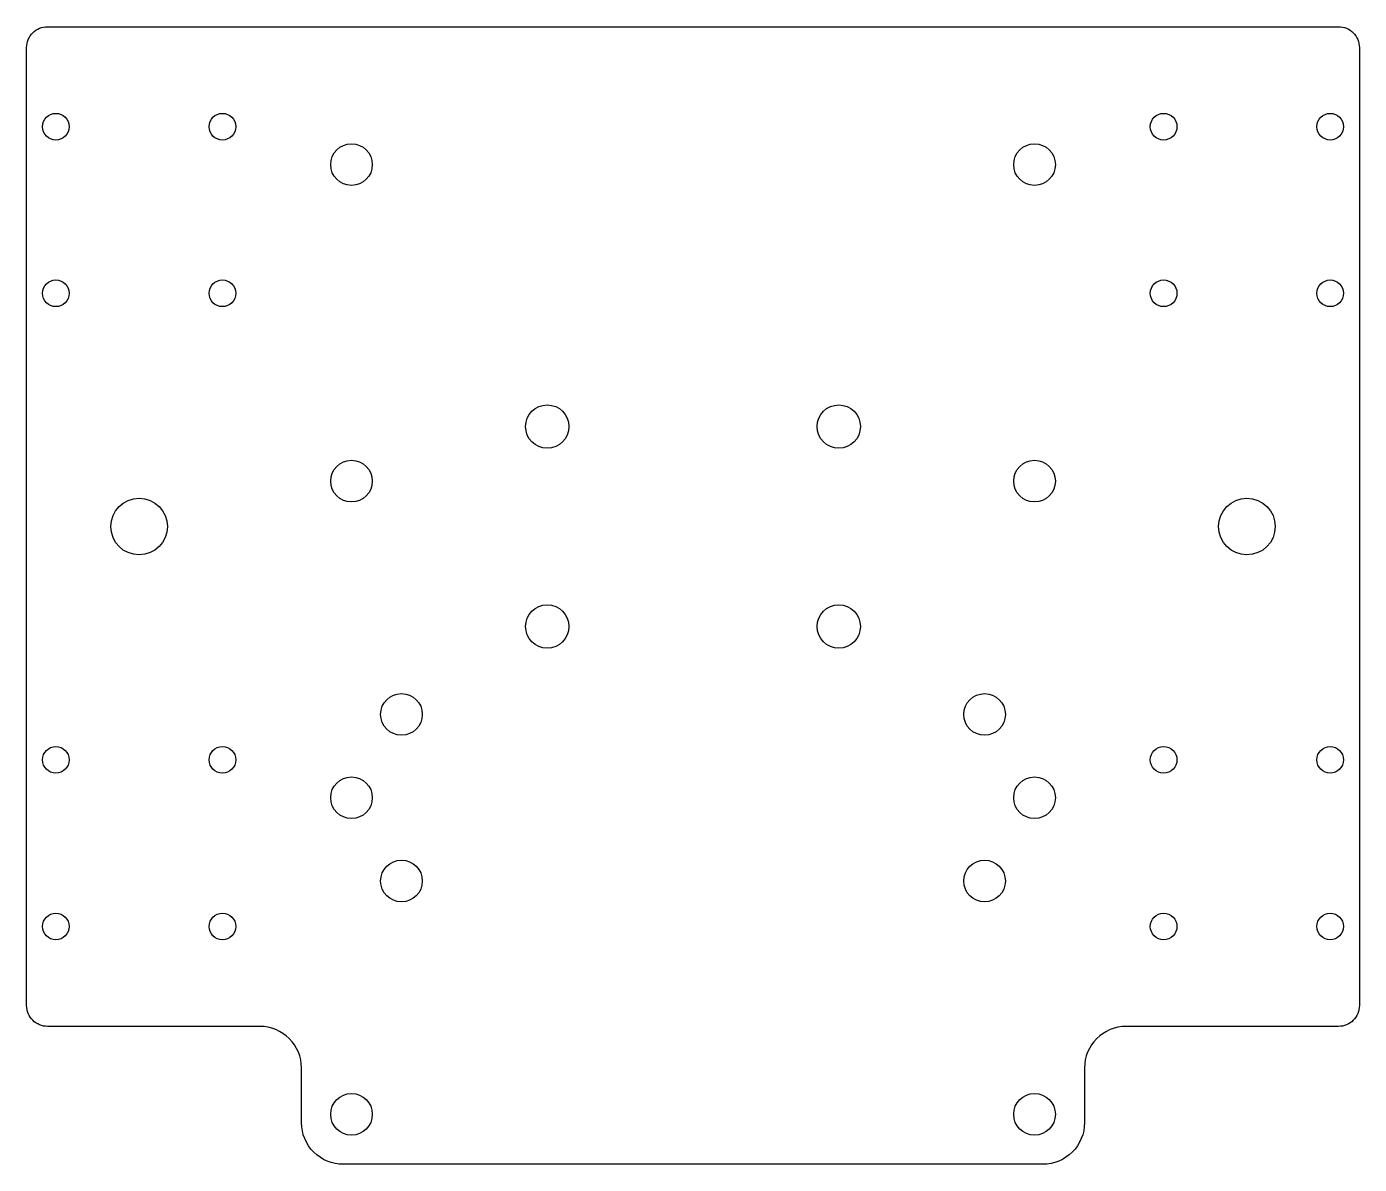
# Model space of a CAD drawing. Header units: millimetres. Extents: x 211 to 371, y 580 to 716.
import ezdxf

# ---------------------------------------------------------------- set-up
doc = ezdxf.new("R2010")
doc.units = ezdxf.units.MM
doc.layers.get('0').update_dxf_attribs({"linetype": 'CONTINUOUS'})

msp = doc.modelspace()

# ---------------------------------------------------------------- linework, layer by layer
msp.add_lwpolyline([(337.89, 584.53, -0.414214), (332.89, 579.53), (248.89, 579.53, -0.414214), (243.89, 584.53), (243.89, 591.08, 0.414214), (238.89, 596.08), (213.39, 596.08, -0.414214), (210.89, 598.58), (210.89, 713.58, -0.414214), (213.39, 716.08), (368.39, 716.08, -0.414214), (370.89, 713.58), (370.89, 598.58, -0.414214), (368.39, 596.08), (342.89, 596.08, 0.414214), (337.89, 591.08)], format="xyb", close=True)
for centre, radius in [((214.39, 704.08), 1.6), ((234.39, 704.08), 1.6), ((347.39, 704.08), 1.6), ((367.39, 704.08), 1.6), ((249.89, 699.53), 2.5), ((331.89, 699.53), 2.5), ((214.39, 684.08), 1.6), ((234.39, 684.08), 1.6), ((347.39, 684.08), 1.6), ((367.39, 684.08), 1.6), ((273.39, 668.08), 2.6), ((308.39, 668.08), 2.6), ((249.89, 661.53), 2.5), ((331.89, 661.53), 2.5), ((224.39, 656.08), 3.4), ((357.39, 656.08), 3.4), ((273.39, 644.08), 2.6), ((308.39, 644.08), 2.6), ((255.89, 633.53), 2.5), ((325.89, 633.53), 2.5), ((214.39, 628.08), 1.6), ((234.39, 628.08), 1.6), ((347.39, 628.08), 1.6), ((367.39, 628.08), 1.6), ((249.89, 623.53), 2.5), ((331.89, 623.53), 2.5), ((255.89, 613.53), 2.5), ((325.89, 613.53), 2.5), ((214.39, 608.08), 1.6), ((234.39, 608.08), 1.6), ((347.39, 608.08), 1.6), ((367.39, 608.08), 1.6), ((249.89, 585.53), 2.5), ((331.89, 585.53), 2.5)]:
    msp.add_circle(centre, radius)

doc.saveas('drawing.dxf')
